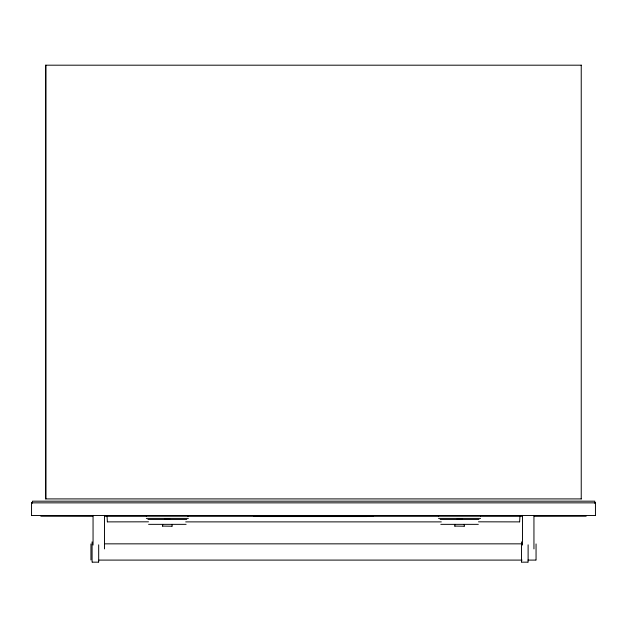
<?xml version="1.0" encoding="UTF-8"?>
<svg xmlns="http://www.w3.org/2000/svg" width="627" height="627" viewBox="0 0 627 627"><rect width="100%" height="100%" fill="white"/><g stroke="black" fill="none" stroke-linecap="round" stroke-linejoin="round"><path stroke-width="0.94" d="M45.763 499.021L45.763 65.083M31.546 502.768L31.546 515.606M107.045 516.311L107.366 521.821M260.103 516.421L366.897 516.421M372.916 515.974L254.053 515.95M581.237 499.021L581.237 65.083M586.159 516.217L534.188 516.319M595.454 515.606L595.454 502.768M162.581 526.233L162.73 526.084A1.74 1.23 -90 0 1 162.73 524.399M454.787 526.233L454.936 526.084A1.74 1.23 -90 0 1 454.936 524.399M519.634 521.821L519.955 516.311M45.873 65.192L581.127 65.192M31.632 502.854L595.368 502.854M172.119 526.233L162.73 526.084M581.127 498.912L45.873 498.912M464.325 526.233L454.936 526.084M595.368 515.519L31.632 515.519M260.127 516.444L366.873 516.444M372.916 516.193L254.053 516.084L373.002 516.084M146.334 516.217L188.366 516.217M438.539 516.217L480.572 516.217M92.812 516.319L40.841 516.217M104.56 516.319L146.546 516.311M187.669 516.311L438.351 516.311M480.454 516.311L522.44 516.319M260.048 516.554L366.952 516.554M146.334 518.396L188.366 518.396M438.539 518.396L480.572 518.396M164.987 519.007L167.048 519.007M167.401 519.007L168.436 519.007M168.734 519.007L169.76 519.007M457.201 519.007L459.262 519.007M459.607 519.007L460.641 519.007M460.939 519.007L461.966 519.007M147.941 519.438L186.76 519.438M440.146 519.438L478.965 519.438M107.35 521.883L148.497 521.821M185.702 521.883L441.298 521.883M478.503 521.821L519.65 521.883M148.599 524.352L186.101 524.352M440.805 524.352L478.307 524.352M104.897 543.844L522.103 543.844M99.027 560.091L522.103 560.091M527.973 560.091L535.811 560.091M92.326 562.168L98.439 562.168M521.758 562.168L527.879 562.168M594.78 503.269L594.78 501.177L32.486 501.177L32.22 503.269M536.054 543.946L536.054 559.989M533.945 515.378L533.945 548.907M528.114 544.832L528.114 562.066M522.495 515.378L522.495 545.075M521.515 541.869L521.515 562.066M104.505 515.378L104.505 548.907M98.682 544.832L98.682 562.066M93.055 515.378L93.055 545.075M92.083 541.869L92.083 562.066M90.946 543.946L90.946 559.989M45.763 65.678L45.763 498.418M464.176 524.399A1.74 1.23 -90 0 1 464.176 526.084M171.97 524.399A1.74 1.23 -90 0 1 171.97 526.084"/></g></svg>
